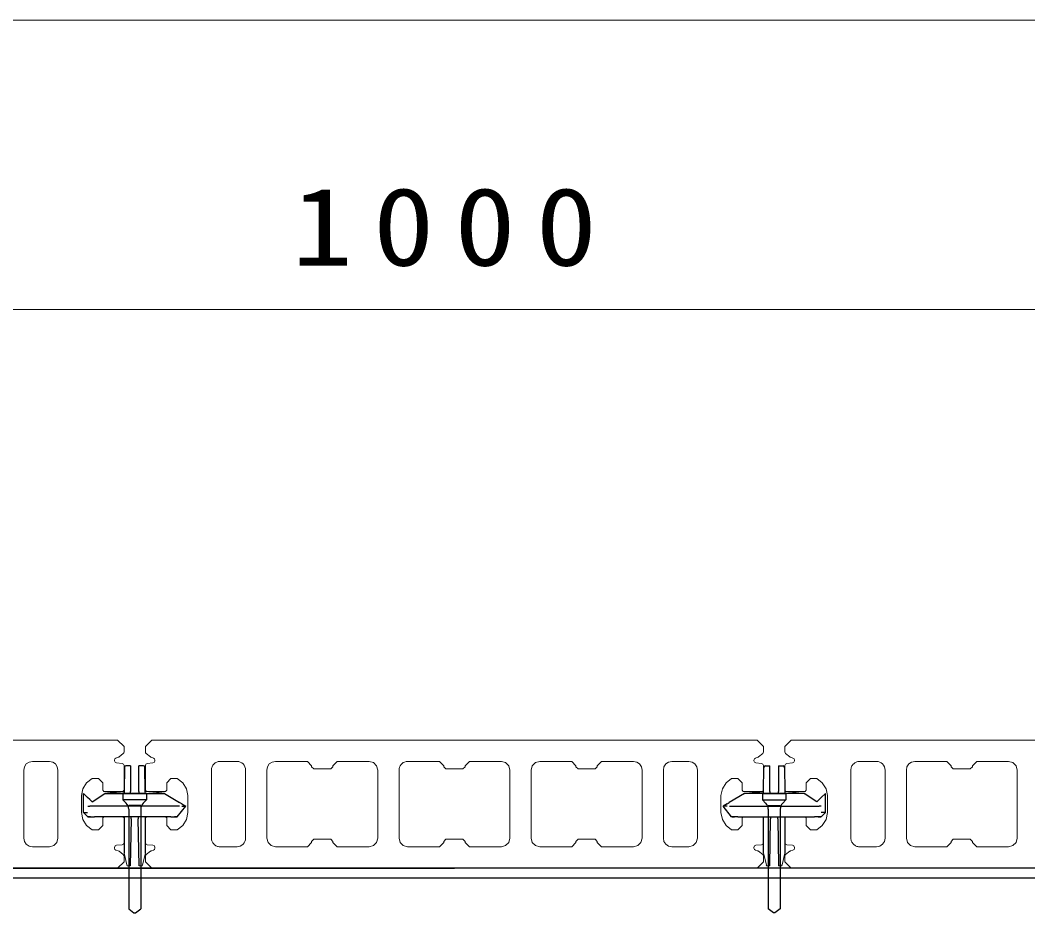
# Model space of a CAD drawing. Units: millimetres on the paper, with parts at other scales. Extents: x -385 to 15, y -594 to 267.
# Drawn here: x -306.87 to -283.24, y -78.63 to -57.7 of the extents above; entities that cross this region are included whole.
import ezdxf

# ---------------------------------------------------------------- set-up
doc = ezdxf.new("R2010")
doc.units = ezdxf.units.MM
doc.linetypes.add('USER1', pattern=[4.5, 2.5, -2])
doc.layers.add('1_10', color=7, linetype='Continuous', lineweight=25)
doc.styles.add('ＭＳ ゴシック', font='')
doc.styles.get('ＭＳ ゴシック').set_extended_font_data('MS Gothic')

msp = doc.modelspace()

# ---------------------------------------------------------------- linework, layer by layer
at = {"layer": '1_10', "lineweight": 13}
for p, q in [((-346.687, -64.484), (-246.687, -64.484)), ((-304.437, -77.234), (-304.371, -77.511)), ((-303.937, -77.234), (-304.003, -77.511)), ((-289.437, -77.234), (-289.371, -77.511)), ((-288.937, -77.234), (-289.003, -77.511)), ((-304.291, -77.534), (-304.342, -77.534)), ((-304.084, -77.534), (-304.032, -77.534)), ((-289.291, -77.534), (-289.342, -77.534)), ((-289.084, -77.534), (-289.032, -77.534))]:
    msp.add_line(p, q, dxfattribs=at)
at = {"layer": '1_10', "color": 14}
for p, q in [((-304.426, -75.213), (-304.436, -75.786)), ((-304.287, -75.184), (-304.396, -75.184)), ((-304.287, -75.184), (-304.287, -75.785)), ((-303.978, -75.184), (-304.087, -75.184)), ((-304.087, -75.785), (-304.087, -75.184)), ((-303.938, -75.786), (-303.948, -75.213)), ((-289.436, -75.786), (-289.426, -75.213)), ((-289.396, -75.184), (-289.287, -75.184)), ((-289.287, -75.785), (-289.287, -75.184)), ((-289.087, -75.184), (-288.978, -75.184)), ((-289.087, -75.184), (-289.087, -75.785)), ((-288.948, -75.213), (-288.938, -75.786)), ((-305.387, -76.284), (-305.387, -75.834)), ((-305.387, -75.834), (-305.293, -75.928)), ((-305.187, -76.034), (-304.887, -75.834)), ((-304.7, -75.813), (-304.887, -75.834)), ((-304.887, -75.834), (-303.487, -75.834)), ((-304.7, -75.813), (-304.436, -75.784)), ((-304.436, -75.786), (-304.437, -75.834)), ((-304.287, -75.834), (-304.287, -75.785)), ((-304.087, -75.785), (-304.087, -75.834)), ((-303.674, -75.813), (-303.938, -75.784)), ((-303.937, -75.834), (-303.938, -75.786)), ((-303.487, -75.834), (-303.674, -75.813)), ((-303.487, -75.834), (-303.133, -76.046)), ((-289.887, -75.834), (-290.241, -76.046)), ((-289.887, -75.834), (-289.7, -75.813)), ((-288.487, -75.834), (-289.887, -75.834)), ((-289.7, -75.813), (-289.436, -75.784)), ((-289.437, -75.834), (-289.436, -75.786)), ((-289.287, -75.785), (-289.287, -75.834)), ((-289.087, -75.834), (-289.087, -75.785)), ((-288.674, -75.813), (-288.938, -75.784)), ((-288.938, -75.786), (-288.937, -75.834)), ((-288.674, -75.813), (-288.487, -75.834)), ((-288.187, -76.034), (-288.487, -75.834)), ((-287.987, -75.834), (-288.082, -75.928)), ((-287.987, -76.284), (-287.987, -75.834)), ((-305.242, -75.979), (-305.293, -75.928)), ((-305.242, -75.979), (-305.187, -76.034)), ((-303.083, -76.076), (-303.133, -76.046)), ((-303.083, -76.076), (-302.987, -76.134)), ((-290.291, -76.076), (-290.387, -76.134)), ((-290.291, -76.076), (-290.241, -76.046)), ((-288.132, -75.979), (-288.187, -76.034)), ((-288.132, -75.979), (-288.082, -75.928)), ((-305.287, -76.384), (-305.387, -76.284)), ((-305.387, -76.284), (-305.292, -76.284)), ((-303.14, -76.134), (-305.24, -76.134)), ((-303.187, -76.384), (-302.987, -76.134)), ((-303.084, -76.134), (-302.987, -76.134)), ((-290.187, -76.384), (-290.387, -76.134)), ((-290.29, -76.134), (-290.387, -76.134)), ((-290.234, -76.134), (-288.134, -76.134)), ((-288.087, -76.384), (-287.987, -76.284)), ((-287.987, -76.284), (-288.082, -76.284)), ((-305.287, -76.384), (-305.132, -76.384)), ((-305.22, -76.384), (-305.281, -76.384)), ((-303.337, -76.384), (-305.132, -76.384)), ((-304.437, -76.384), (-304.437, -76.431)), ((-304.437, -76.431), (-304.437, -77.234)), ((-304.271, -76.432), (-304.291, -77.534)), ((-304.271, -76.432), (-304.271, -76.384)), ((-304.104, -76.384), (-304.103, -76.432)), ((-304.084, -77.534), (-304.103, -76.432)), ((-303.937, -76.431), (-303.937, -76.384)), ((-303.937, -77.234), (-303.937, -76.431)), ((-303.337, -76.384), (-303.187, -76.384)), ((-303.193, -76.384), (-303.254, -76.384)), ((-290.037, -76.384), (-290.187, -76.384)), ((-290.181, -76.384), (-290.12, -76.384)), ((-290.037, -76.384), (-288.242, -76.384)), ((-289.437, -76.431), (-289.437, -76.384)), ((-289.437, -77.234), (-289.437, -76.431)), ((-289.291, -77.534), (-289.271, -76.432)), ((-289.271, -76.384), (-289.271, -76.432)), ((-289.103, -76.432), (-289.104, -76.384)), ((-289.103, -76.432), (-289.084, -77.534)), ((-288.937, -76.384), (-288.937, -76.431)), ((-288.937, -76.431), (-288.937, -77.234)), ((-288.087, -76.384), (-288.242, -76.384)), ((-288.154, -76.384), (-288.093, -76.384))]:
    msp.add_line(p, q, dxfattribs=at)
at = {"layer": '1_10', "color": 4}
for p, q in [((-304.462, -75.834), (-304.462, -75.984)), ((-303.912, -75.834), (-304.462, -75.834)), ((-303.912, -75.834), (-303.912, -75.984)), ((-289.462, -75.834), (-289.462, -75.984)), ((-289.462, -75.834), (-288.912, -75.834)), ((-288.912, -75.834), (-288.912, -75.984)), ((-304.462, -75.984), (-304.387, -76.059)), ((-303.912, -75.984), (-304.462, -75.984)), ((-303.912, -75.984), (-303.988, -76.059)), ((-289.462, -75.984), (-289.387, -76.059)), ((-289.462, -75.984), (-288.912, -75.984)), ((-288.912, -75.984), (-288.988, -76.059)), ((-304.046, -76.118), (-304.328, -76.118)), ((-304.328, -76.2), (-304.328, -78.543)), ((-304.046, -76.2), (-304.046, -78.543)), ((-289.328, -76.118), (-289.046, -76.118)), ((-289.328, -76.2), (-289.328, -78.543)), ((-289.046, -76.2), (-289.046, -78.543)), ((-304.328, -78.543), (-304.205, -78.63)), ((-304.205, -78.63), (-304.187, -78.634)), ((-304.187, -78.634), (-304.169, -78.63)), ((-304.169, -78.63), (-304.046, -78.543)), ((-289.205, -78.63), (-289.328, -78.543)), ((-289.187, -78.634), (-289.205, -78.63)), ((-289.169, -78.63), (-289.187, -78.634)), ((-289.046, -78.543), (-289.169, -78.63))]:
    msp.add_line(p, q, dxfattribs=at)
at = {"layer": '1_10', "color": 190}
for p, q in [((-247.937, -77.584), (-345.437, -77.584)), ((-345.437, -77.814), (-247.937, -77.814))]:
    msp.add_line(p, q, dxfattribs=at)
at = {"layer": '1_10'}
for p in [(-339.837, -77.584), (-253.537, -77.584)]:
    msp.add_line(p, (-296.687, -77.584), dxfattribs=at)
at = {"layer": '1_10', "color": 60}
msp.add_line((-346.237, -77.814), (-247.137, -77.814), dxfattribs=at)
at = {"layer": '1_10', "color": 190, "linetype": 'USER1', "lineweight": 13}
msp.add_line((-247.937, -77.814), (-345.437, -77.814), dxfattribs=at)
at = {"layer": '1_10', "lineweight": 13}
msp.add_lwpolyline([(-253.241, -75.015), (-270.56, -57.696), (-331.483, -57.696)], dxfattribs=at)
at = {"layer": '1_10', "color": 40, "lineweight": 13}
for points in [[(-318.787, -77.584), (-304.587, -77.584), (-304.437, -77.434), (-304.437, -77.308), (-304.442, -77.286), (-304.456, -77.268), (-304.554, -77.19), (-304.563, -77.184), (-304.572, -77.181), (-304.626, -77.164), (-304.652, -77.146), (-304.662, -77.116), (-304.662, -77.1), (-304.649, -77.066), (-304.616, -77.049), (-304.483, -77.038), (-304.451, -77.021), (-304.437, -76.987), (-304.437, -76.409), (-304.462, -76.384), (-304.912, -76.384), (-304.937, -76.409), (-304.937, -76.584), (-305.037, -76.684), (-305.187, -76.684), (-305.316, -76.583), (-305.403, -76.444), (-305.437, -76.284), (-305.437, -75.884), (-305.403, -75.723), (-305.316, -75.584), (-305.187, -75.484), (-305.037, -75.484), (-304.937, -75.584), (-304.937, -75.759), (-304.912, -75.784), (-304.462, -75.784), (-304.437, -75.759), (-304.437, -75.18), (-304.451, -75.146), (-304.483, -75.129), (-304.616, -75.118), (-304.649, -75.101), (-304.662, -75.067), (-304.662, -75.051), (-304.652, -75.021), (-304.626, -75.003), (-304.572, -74.986), (-304.563, -74.983), (-304.554, -74.977), (-304.456, -74.899), (-304.442, -74.881), (-304.437, -74.859), (-304.437, -74.734), (-304.587, -74.584), (-318.787, -74.584)], [(-274.587, -74.584), (-288.787, -74.584), (-288.937, -74.734), (-288.937, -74.859), (-288.932, -74.881), (-288.918, -74.899), (-288.82, -74.977), (-288.812, -74.983), (-288.803, -74.986), (-288.748, -75.003), (-288.722, -75.021), (-288.712, -75.051), (-288.712, -75.067), (-288.726, -75.101), (-288.759, -75.118), (-288.891, -75.129), (-288.924, -75.146), (-288.937, -75.18), (-288.937, -75.759), (-288.912, -75.784), (-288.462, -75.784), (-288.437, -75.759), (-288.437, -75.584), (-288.337, -75.484), (-288.187, -75.484), (-288.058, -75.584), (-287.971, -75.723), (-287.937, -75.884), (-287.937, -76.284), (-287.971, -76.444), (-288.058, -76.583), (-288.187, -76.684), (-288.337, -76.684), (-288.437, -76.584), (-288.437, -76.409), (-288.462, -76.384), (-288.912, -76.384), (-288.937, -76.409), (-288.937, -76.987), (-288.924, -77.021), (-288.891, -77.038), (-288.759, -77.049), (-288.726, -77.066), (-288.712, -77.1), (-288.712, -77.116), (-288.722, -77.146), (-288.748, -77.164), (-288.803, -77.181), (-288.812, -77.184), (-288.82, -77.19), (-288.918, -77.268), (-288.932, -77.286), (-288.937, -77.308), (-288.937, -77.434), (-288.787, -77.584), (-274.587, -77.584)]]:
    msp.add_lwpolyline(points, dxfattribs=at)
for points in [[(-303.759, -77.049), (-303.726, -77.066), (-303.712, -77.1), (-303.712, -77.116), (-303.722, -77.146), (-303.748, -77.164), (-303.803, -77.181), (-303.812, -77.184), (-303.82, -77.19), (-303.918, -77.268), (-303.932, -77.286), (-303.937, -77.308), (-303.937, -77.434), (-303.787, -77.584), (-289.587, -77.584), (-289.437, -77.434), (-289.437, -77.308), (-289.442, -77.286), (-289.456, -77.268), (-289.554, -77.19), (-289.563, -77.184), (-289.572, -77.181), (-289.626, -77.164), (-289.652, -77.146), (-289.662, -77.116), (-289.662, -77.1), (-289.649, -77.066), (-289.616, -77.049), (-289.483, -77.038), (-289.451, -77.021), (-289.437, -76.987), (-289.437, -76.409), (-289.462, -76.384), (-289.912, -76.384), (-289.937, -76.409), (-289.937, -76.584), (-290.037, -76.684), (-290.187, -76.684), (-290.316, -76.583), (-290.403, -76.444), (-290.437, -76.284), (-290.437, -75.884), (-290.403, -75.723), (-290.316, -75.584), (-290.187, -75.484), (-290.037, -75.484), (-289.937, -75.584), (-289.937, -75.759), (-289.912, -75.784), (-289.462, -75.784), (-289.437, -75.759), (-289.437, -75.18), (-289.451, -75.146), (-289.483, -75.129), (-289.616, -75.118), (-289.649, -75.101), (-289.662, -75.067), (-289.662, -75.051), (-289.652, -75.021), (-289.626, -75.003), (-289.572, -74.986), (-289.563, -74.983), (-289.554, -74.977), (-289.456, -74.899), (-289.442, -74.881), (-289.437, -74.859), (-289.437, -74.734), (-289.587, -74.584), (-303.787, -74.584), (-303.937, -74.734), (-303.937, -74.859), (-303.932, -74.881), (-303.918, -74.899), (-303.82, -74.977), (-303.812, -74.983), (-303.803, -74.986), (-303.748, -75.003), (-303.722, -75.021), (-303.712, -75.051), (-303.712, -75.067), (-303.726, -75.101), (-303.759, -75.118), (-303.891, -75.129), (-303.924, -75.146), (-303.937, -75.18), (-303.937, -75.759), (-303.912, -75.784), (-303.462, -75.784), (-303.437, -75.759), (-303.437, -75.584), (-303.337, -75.484), (-303.187, -75.484), (-303.058, -75.584), (-302.971, -75.723), (-302.937, -75.884), (-302.937, -76.284), (-302.971, -76.444), (-303.058, -76.583), (-303.187, -76.684), (-303.337, -76.684), (-303.437, -76.584), (-303.437, -76.409), (-303.462, -76.384), (-303.912, -76.384), (-303.937, -76.409), (-303.937, -76.987), (-303.924, -77.021), (-303.891, -77.038)], [(-306.587, -75.084), (-306.187, -75.084), (-306.111, -75.099), (-306.046, -75.142), (-306.002, -75.207), (-305.987, -75.284), (-305.987, -76.884), (-306.014, -76.984), (-306.087, -77.057), (-306.187, -77.084), (-306.587, -77.084), (-306.664, -77.068), (-306.729, -77.025), (-306.772, -76.96), (-306.787, -76.884), (-306.787, -75.284), (-306.772, -75.207), (-306.729, -75.142), (-306.664, -75.099)], [(-302.314, -77.038), (-302.342, -77.01), (-302.353, -76.995), (-302.364, -76.978), (-302.372, -76.96), (-302.379, -76.942), (-302.383, -76.923), (-302.386, -76.903), (-302.387, -76.884), (-302.387, -75.284), (-302.386, -75.264), (-302.383, -75.245), (-302.379, -75.226), (-302.372, -75.207), (-302.364, -75.189), (-302.353, -75.172), (-302.342, -75.157), (-302.314, -75.129), (-302.298, -75.117), (-302.281, -75.107), (-302.264, -75.099), (-302.245, -75.092), (-302.226, -75.087), (-302.207, -75.085), (-302.187, -75.084), (-301.787, -75.084), (-301.748, -75.087), (-301.711, -75.099), (-301.676, -75.117), (-301.646, -75.142), (-301.621, -75.172), (-301.602, -75.207), (-301.591, -75.245), (-301.587, -75.284), (-301.587, -76.884), (-301.591, -76.923), (-301.602, -76.96), (-301.621, -76.995), (-301.646, -77.025), (-301.676, -77.05), (-301.711, -77.068), (-301.748, -77.08), (-301.787, -77.084), (-302.187, -77.084), (-302.207, -77.083), (-302.226, -77.08), (-302.245, -77.075), (-302.264, -77.068), (-302.281, -77.06), (-302.298, -77.05)], [(-299.587, -75.259), (-299.537, -75.209), (-299.537, -75.184), (-299.437, -75.084), (-298.687, -75.084), (-298.587, -75.11), (-298.514, -75.184), (-298.487, -75.284), (-298.487, -76.884), (-298.514, -76.984), (-298.587, -77.057), (-298.687, -77.084), (-299.437, -77.084), (-299.537, -76.984), (-299.537, -76.959), (-299.587, -76.909), (-299.987, -76.909), (-300.037, -76.959), (-300.037, -76.984), (-300.137, -77.084), (-300.887, -77.084), (-300.987, -77.057), (-301.06, -76.984), (-301.087, -76.884), (-301.087, -75.284), (-301.072, -75.207), (-301.029, -75.142), (-300.964, -75.099), (-300.887, -75.084), (-300.137, -75.084), (-300.037, -75.184), (-300.037, -75.209), (-299.987, -75.259)], [(-295.587, -75.084), (-295.487, -75.11), (-295.414, -75.184), (-295.387, -75.284), (-295.387, -76.884), (-295.414, -76.984), (-295.487, -77.057), (-295.587, -77.084), (-296.337, -77.084), (-296.437, -76.984), (-296.437, -76.959), (-296.487, -76.909), (-296.887, -76.909), (-296.937, -76.959), (-296.937, -76.984), (-297.037, -77.084), (-297.787, -77.084), (-297.887, -77.057), (-297.96, -76.984), (-297.987, -76.884), (-297.987, -75.284), (-297.984, -75.249), (-297.975, -75.215), (-297.96, -75.184), (-297.94, -75.155), (-297.916, -75.13), (-297.887, -75.11), (-297.856, -75.096), (-297.822, -75.087), (-297.787, -75.084), (-297.037, -75.084), (-296.937, -75.184), (-296.937, -75.209), (-296.887, -75.259), (-296.487, -75.259), (-296.437, -75.209), (-296.437, -75.184), (-296.337, -75.084)], [(-292.287, -76.884), (-292.314, -76.984), (-292.387, -77.057), (-292.487, -77.084), (-293.237, -77.084), (-293.337, -76.984), (-293.337, -76.959), (-293.387, -76.909), (-293.787, -76.909), (-293.837, -76.959), (-293.837, -76.984), (-293.937, -77.084), (-294.687, -77.084), (-294.787, -77.057), (-294.86, -76.984), (-294.887, -76.884), (-294.887, -75.284), (-294.86, -75.184), (-294.787, -75.11), (-294.687, -75.084), (-293.937, -75.084), (-293.837, -75.184), (-293.837, -75.209), (-293.787, -75.259), (-293.387, -75.259), (-293.337, -75.209), (-293.337, -75.184), (-293.237, -75.084), (-292.487, -75.084), (-292.411, -75.099), (-292.346, -75.142), (-292.302, -75.207), (-292.287, -75.284)], [(-291.587, -75.084), (-291.187, -75.084), (-291.111, -75.099), (-291.046, -75.142), (-291.002, -75.207), (-290.987, -75.284), (-290.987, -76.884), (-291.014, -76.984), (-291.087, -77.057), (-291.187, -77.084), (-291.587, -77.084), (-291.664, -77.068), (-291.729, -77.025), (-291.772, -76.96), (-291.787, -76.884), (-291.787, -75.284), (-291.772, -75.207), (-291.729, -75.142), (-291.664, -75.099)], [(-287.314, -77.038), (-287.342, -77.01), (-287.353, -76.995), (-287.364, -76.978), (-287.372, -76.96), (-287.379, -76.942), (-287.383, -76.923), (-287.386, -76.903), (-287.387, -76.884), (-287.387, -75.284), (-287.386, -75.264), (-287.383, -75.245), (-287.379, -75.226), (-287.372, -75.207), (-287.364, -75.189), (-287.353, -75.172), (-287.342, -75.157), (-287.314, -75.129), (-287.298, -75.117), (-287.281, -75.107), (-287.264, -75.099), (-287.245, -75.092), (-287.226, -75.087), (-287.207, -75.085), (-287.187, -75.084), (-286.787, -75.084), (-286.748, -75.087), (-286.711, -75.099), (-286.676, -75.117), (-286.646, -75.142), (-286.621, -75.172), (-286.602, -75.207), (-286.591, -75.245), (-286.587, -75.284), (-286.587, -76.884), (-286.591, -76.923), (-286.602, -76.96), (-286.621, -76.995), (-286.646, -77.025), (-286.676, -77.05), (-286.711, -77.068), (-286.748, -77.08), (-286.787, -77.084), (-287.187, -77.084), (-287.207, -77.083), (-287.226, -77.08), (-287.245, -77.075), (-287.264, -77.068), (-287.281, -77.06), (-287.298, -77.05)], [(-284.587, -75.259), (-284.537, -75.209), (-284.537, -75.184), (-284.437, -75.084), (-283.687, -75.084), (-283.587, -75.11), (-283.514, -75.184), (-283.487, -75.284), (-283.487, -76.884), (-283.514, -76.984), (-283.587, -77.057), (-283.687, -77.084), (-284.437, -77.084), (-284.537, -76.984), (-284.537, -76.959), (-284.587, -76.909), (-284.987, -76.909), (-285.037, -76.959), (-285.037, -76.984), (-285.137, -77.084), (-285.887, -77.084), (-285.987, -77.057), (-286.06, -76.984), (-286.087, -76.884), (-286.087, -75.284), (-286.072, -75.207), (-286.029, -75.142), (-285.964, -75.099), (-285.887, -75.084), (-285.137, -75.084), (-285.037, -75.184), (-285.037, -75.209), (-284.987, -75.259)]]:
    msp.add_lwpolyline(points, close=True, dxfattribs=at)
at = {"layer": '1_10', "color": 14}
for centre, start, end in [((-304.396, -75.214), 90, 179), ((-303.978, -75.214), 1, 90), ((-289.396, -75.214), 90, 179), ((-288.978, -75.214), 1, 90)]:
    msp.add_arc(centre, 0.03, start, end, dxfattribs=at)
at = {"layer": '1_10', "color": 4}
for centre, start, end in [((-304.528, -76.2), 0, 45), ((-303.846, -76.2), 135, 180), ((-289.528, -76.2), 0, 45), ((-288.846, -76.2), 135, 180)]:
    msp.add_arc(centre, 0.2, start, end, dxfattribs=at)
at = {"layer": '1_10', "lineweight": 13}
for centre, start, end in [((-304.342, -77.504), 193.407, 270), ((-304.032, -77.504), 270, 346.593), ((-289.342, -77.504), 193.407, 270), ((-289.032, -77.504), 270, 346.593)]:
    msp.add_arc(centre, 0.03, start, end, dxfattribs=at)
at = {"layer": '1_10', "color": 14}
for points in [[(-305.29, -76.133), (-305.289, -76.133), (-305.288, -76.133), (-305.287, -76.133), (-305.286, -76.133), (-305.285, -76.133), (-305.284, -76.133), (-305.283, -76.133), (-305.282, -76.133), (-305.281, -76.133), (-305.28, -76.133), (-305.279, -76.133), (-305.278, -76.133), (-305.277, -76.133), (-305.276, -76.133), (-305.275, -76.133), (-305.274, -76.133), (-305.273, -76.133), (-305.272, -76.133), (-305.271, -76.133), (-305.27, -76.133), (-305.269, -76.133), (-305.268, -76.133), (-305.267, -76.133), (-305.266, -76.133), (-305.265, -76.133), (-305.264, -76.133), (-305.263, -76.133), (-305.262, -76.133), (-305.261, -76.133), (-305.26, -76.133), (-305.259, -76.133), (-305.258, -76.133), (-305.257, -76.134), (-305.256, -76.134), (-305.254, -76.134), (-305.253, -76.134), (-305.252, -76.134), (-305.251, -76.134), (-305.25, -76.134), (-305.249, -76.134), (-305.248, -76.134), (-305.247, -76.134), (-305.246, -76.134), (-305.245, -76.134), (-305.244, -76.134), (-305.243, -76.134), (-305.242, -76.134), (-305.241, -76.134)], [(-288.084, -76.133), (-288.085, -76.133), (-288.086, -76.133), (-288.087, -76.133), (-288.088, -76.133), (-288.089, -76.133), (-288.09, -76.133), (-288.091, -76.133), (-288.092, -76.133), (-288.093, -76.133), (-288.094, -76.133), (-288.095, -76.133), (-288.096, -76.133), (-288.098, -76.133), (-288.099, -76.133), (-288.1, -76.133), (-288.101, -76.133), (-288.102, -76.133), (-288.103, -76.133), (-288.104, -76.133), (-288.105, -76.133), (-288.106, -76.133), (-288.107, -76.133), (-288.108, -76.133), (-288.109, -76.133), (-288.11, -76.133), (-288.111, -76.133), (-288.112, -76.133), (-288.113, -76.133), (-288.114, -76.133), (-288.115, -76.133), (-288.116, -76.133), (-288.117, -76.133), (-288.118, -76.134), (-288.119, -76.134), (-288.12, -76.134), (-288.121, -76.134), (-288.122, -76.134), (-288.123, -76.134), (-288.124, -76.134), (-288.125, -76.134), (-288.126, -76.134), (-288.127, -76.134), (-288.128, -76.134), (-288.129, -76.134), (-288.13, -76.134), (-288.131, -76.134), (-288.132, -76.134), (-288.133, -76.134)]]:
    msp.add_open_spline(points, degree=3, knots=[0, 0, 0, 0, 1, 1, 1, 2, 2, 2, 3, 3, 3, 4, 4, 4, 5, 5, 5, 6, 6, 6, 7, 7, 7, 8, 8, 8, 9, 9, 9, 10, 10, 10, 11, 11, 11, 12, 12, 12, 13, 13, 13, 14, 14, 14, 15, 15, 15, 16, 16, 16, 16], dxfattribs=at)

# ---------------------------------------------------------------- texts
at = {"layer": '1_10', "insert": (-296.687, -63.484), "char_height": 1.833, "attachment_point": 8, "style": 'ＭＳ ゴシック'}
msp.add_mtext('\\T1.33;\\W1.15;1000', dxfattribs=at)

doc.saveas('drawing.dxf')
